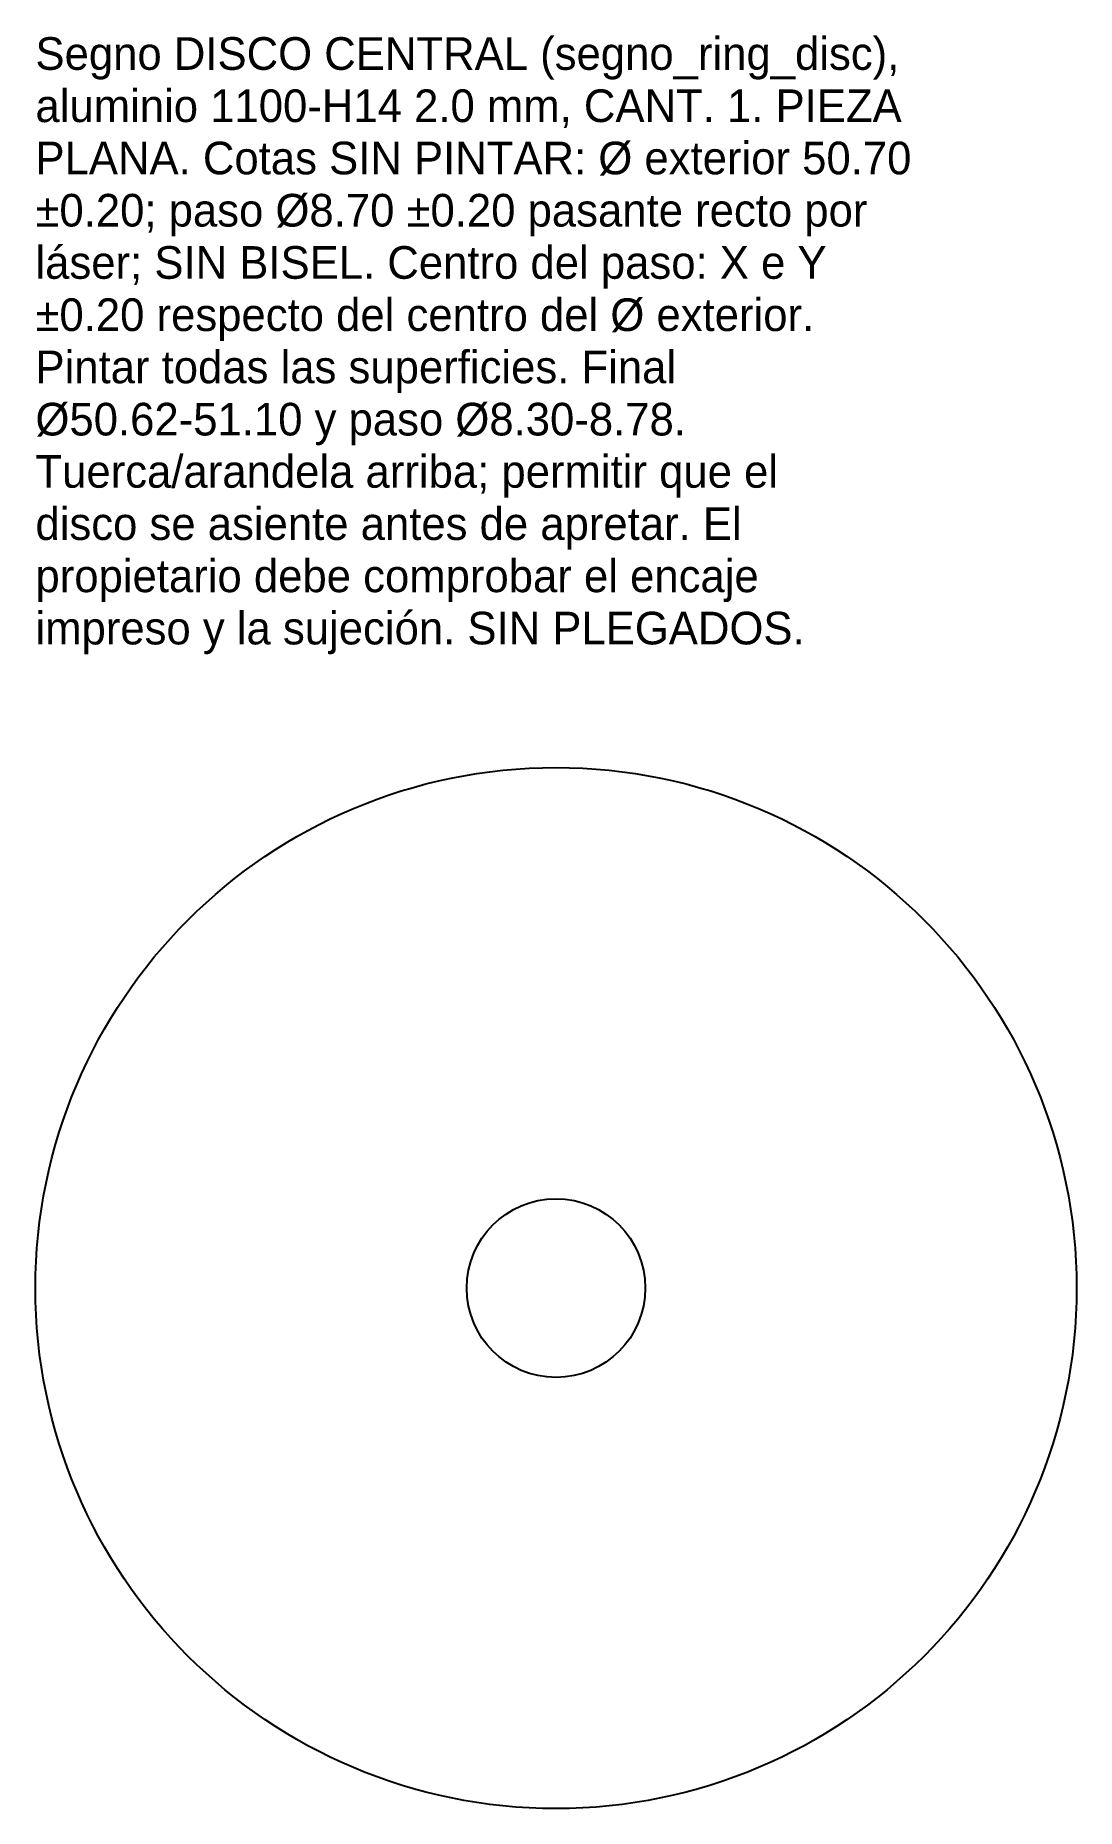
# Model space of a CAD drawing. Header units: millimetres. Extents: x -25.4 to 25.4, y -25.4 to 61.
import ezdxf

# ---------------------------------------------------------------- set-up
doc = ezdxf.new("R2010")
doc.units = ezdxf.units.MM
doc.layers.add('CUT', color=7, linetype='Continuous')
doc.layers.add('NOTE', color=8, linetype='Continuous')

msp = doc.modelspace()

# ---------------------------------------------------------------- linework, layer by layer
at = {"layer": 'CUT'}
for radius in [25.35, 4.35]:
    msp.add_circle((0, 0), radius, dxfattribs=at)

# ---------------------------------------------------------------- texts
at = {"layer": 'NOTE'}
for s, p in [('Segno DISCO CENTRAL (segno_ring_disc),', (-25.35, 59.335)), ('aluminio 1100-H14 2.0 mm, CANT. 1. PIEZA', (-25.35, 56.791)), ('PLANA. Cotas SIN PINTAR: Ø exterior 50.70', (-25.35, 54.246)), ('±0.20; paso Ø8.70 ±0.20 pasante recto por', (-25.35, 51.702)), ('láser; SIN BISEL. Centro del paso: X e Y', (-25.35, 49.158)), ('±0.20 respecto del centro del Ø exterior.', (-25.35, 46.614)), ('Pintar todas las superficies. Final', (-25.35, 44.07)), ('Ø50.62-51.10 y paso Ø8.30-8.78.', (-25.35, 41.526)), ('Tuerca/arandela arriba; permitir que el', (-25.35, 38.982)), ('disco se asiente antes de apretar. El', (-25.35, 36.438)), ('propietario debe comprobar el encaje', (-25.35, 33.894)), ('impreso y la sujeción. SIN PLEGADOS.', (-25.35, 31.35))]:
    msp.add_text(s, height=1.59003, dxfattribs=at).set_placement(p)

doc.saveas('drawing.dxf')
